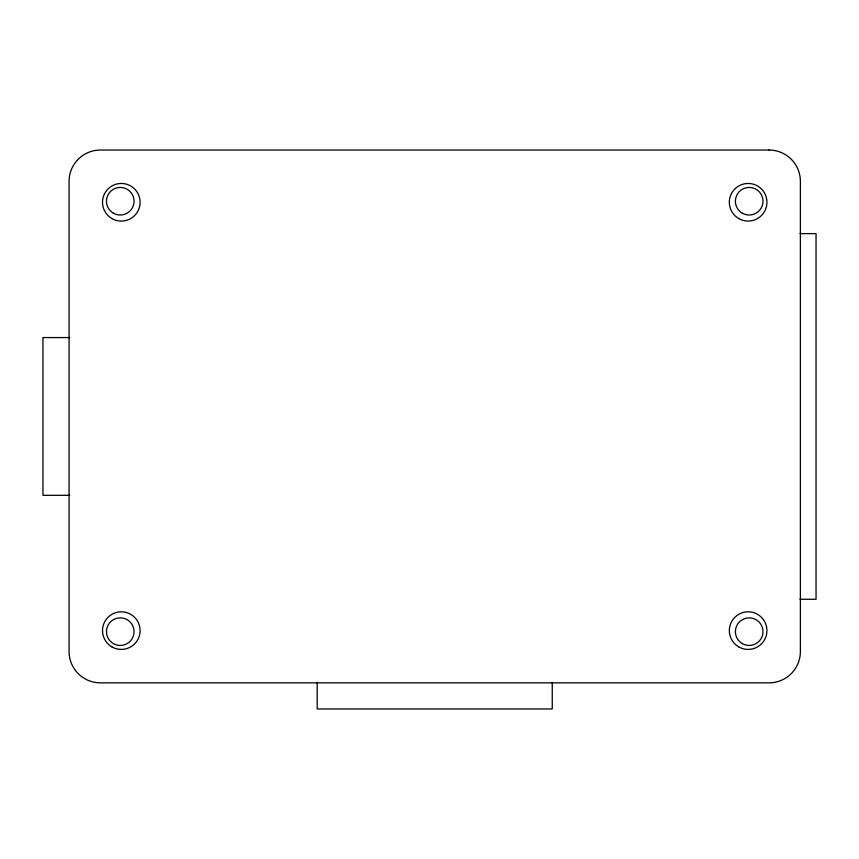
<?xml version="1.0" encoding="UTF-8"?>
<svg xmlns="http://www.w3.org/2000/svg" width="859" height="859" viewBox="0 0 859 859"><rect width="100%" height="100%" fill="white"/><g stroke="black" fill="none" stroke-linecap="round" stroke-linejoin="round"><path stroke-width="1.29" d="M799.987 233.616L816.05 233.616L816.05 599.271L799.987 599.271M69.751 337.566L42.95 337.566L42.95 495.321L69.751 495.321M552.251 682.368L552.251 708.965L317.196 708.965L317.196 682.368M769.041 150.035L100.406 150.035A31.343 31.343 0 0 0 69.064 181.378L69.064 651.509A31.343 31.343 0 0 0 100.406 682.851L769.041 682.851A31.343 31.343 0 0 0 800.384 651.509L800.384 181.378A31.343 31.343 0 0 0 769.041 150.035M113.367 213.172A13.787 13.787 0 0 0 134.047 201.231A13.787 13.787 0 0 0 113.367 189.281A13.787 13.787 0 0 0 113.367 213.172M742.294 213.172A13.787 13.787 0 0 0 762.975 201.231A13.787 13.787 0 0 0 742.294 189.281A13.787 13.787 0 0 0 742.294 213.172M742.294 643.595A13.787 13.787 0 0 0 762.975 631.655A13.787 13.787 0 0 0 742.294 619.715A13.787 13.787 0 0 0 742.294 643.595M110.51 641.405A13.787 13.787 0 0 0 133.585 635.22A13.787 13.787 0 0 0 116.695 618.33A13.787 13.787 0 0 0 110.51 641.405M111.906 218.562A18.801 18.801 0 0 0 140.114 202.273A18.801 18.801 0 0 0 111.906 185.984A18.801 18.801 0 0 0 111.906 218.562M738.74 218.562A18.801 18.801 0 0 0 766.947 202.273A18.801 18.801 0 0 0 738.74 185.984A18.801 18.801 0 0 0 738.74 218.562M738.74 646.891A18.801 18.801 0 0 0 766.947 630.613A18.801 18.801 0 0 0 738.74 614.325A18.801 18.801 0 0 0 738.74 646.891M111.906 646.891A18.801 18.801 0 0 0 140.114 630.613A18.801 18.801 0 0 0 111.906 614.325A18.801 18.801 0 0 0 111.906 646.891"/></g></svg>
